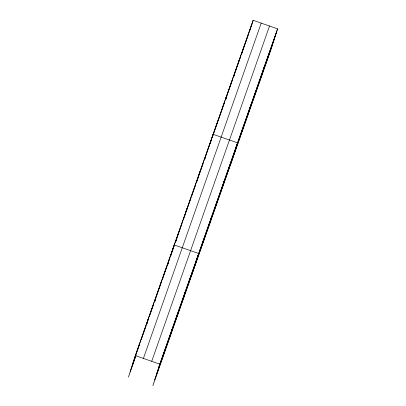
<?xml version="1.0" encoding="UTF-8"?>
<svg xmlns="http://www.w3.org/2000/svg" width="406" height="406" viewBox="0 0 406 406"><rect width="100%" height="100%" fill="white"/><g stroke="black" fill="none" stroke-linecap="round" stroke-linejoin="round"><path stroke-width="0.61" d="M277.592 28.836L159.786 364.136L152.864 385.7L270.665 50.4L277.592 28.836L253.136 20.3L135.335 355.6L128.408 377.164L135.934 355.747M147.109 322.4L148.291 318.715M161.248 281.835L134.153 359.28M170.596 256.191L171.129 254.532L170.505 256.318M185.984 211.749L187.166 208.065M198.94 174.869L200.122 171.185M211.709 138.573L204.573 159.35M226.431 96.303L225.249 99.983L251.953 23.984M238.601 61.986L239.784 58.302M249.35 32.094L249.883 30.435M250.055 29.882L253.136 20.3M171.565 330.936L172.748 327.251M184.522 294.056L185.704 290.371M191.739 275.05L198.661 253.486L174.21 244.95L171.322 253.943L174.473 245.016M210.44 220.285L211.622 216.606M223.396 183.405L224.579 179.721M230.613 164.405L237.535 142.841L213.084 134.3L211.902 137.984L225.041 100.576M249.705 108.524L250.888 104.839M263.058 70.522L264.24 66.838M160.274 284.921L211.688 138.578M132.255 365.182L139.781 343.765M141.242 339.604L145.216 328.302M145.424 327.703L146.048 325.922M146.47 324.729L148.769 318.187M149.393 316.401L153.366 305.099M154.62 301.531L158.173 291.417M158.381 290.823L160.888 283.682M162.354 279.521L169.875 258.104M175.727 241.448L182 223.599M183.461 219.438L184.091 217.652M184.299 217.058L190.987 198.021M191.612 196.235L195.585 184.933M197.255 180.173L203.107 163.516M210.212 143.293L211.673 139.136M212.719 136.167L217.514 122.51M217.931 121.323L223.148 106.479M223.356 105.885L224.817 101.728M225.65 99.353L232.536 79.759M233.785 76.196L236.5 68.477M236.708 67.883L240.256 57.789M241.92 53.039L248.183 35.226M130.306 371.262L135.949 355.199M146.607 324.861L147.236 323.075M154.757 301.658L155.802 298.684M167.714 264.778L168.343 262.992M175.869 241.575L176.909 238.601M196.976 181.492L198.021 178.518M204.71 159.482L205.334 157.701M225.787 99.495L226.827 96.526M233.922 76.338L234.546 74.557M242.057 53.181L242.681 51.4M143.404 358.417L261.205 23.117M151.717 361.32L269.518 26.02M158.604 367.821L276.41 32.521M156.711 373.718L274.512 38.423M154.762 379.798L272.563 44.503M135.335 355.6L159.786 364.136"/></g></svg>
